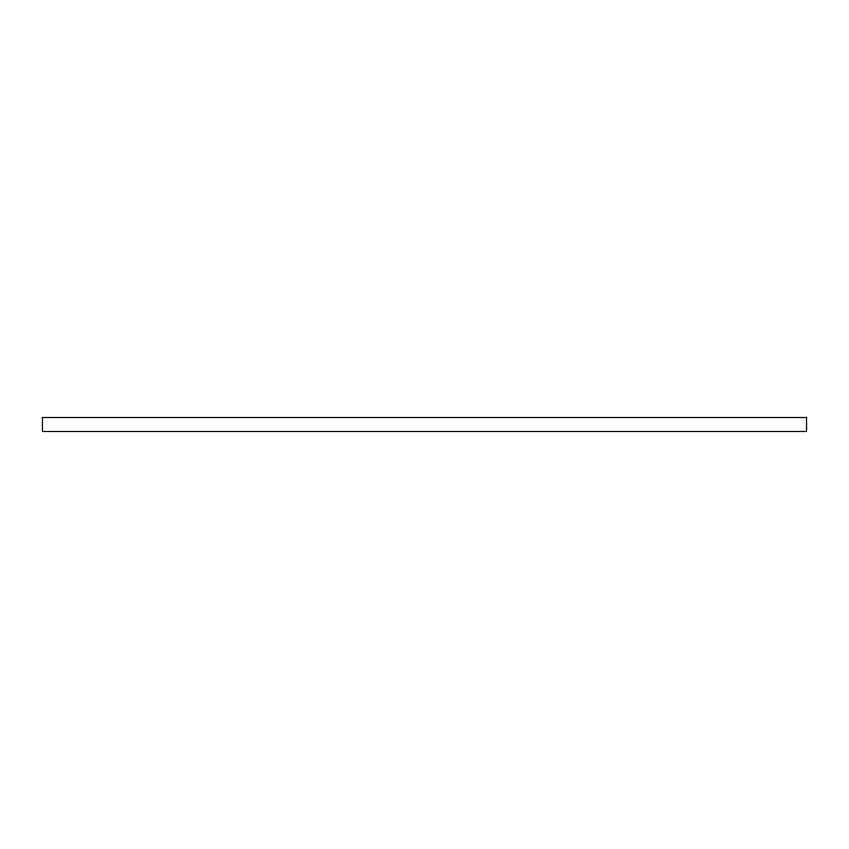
<?xml version="1.0" encoding="UTF-8"?>
<svg xmlns="http://www.w3.org/2000/svg" width="849" height="849" viewBox="0 0 849 849"><rect width="100%" height="100%" fill="white"/><g stroke="black" fill="none" stroke-linecap="round" stroke-linejoin="round"><path stroke-width="1.27" d="M806.55 417.506L42.45 417.506L42.45 431.494L806.55 431.494L806.55 417.506"/></g></svg>
